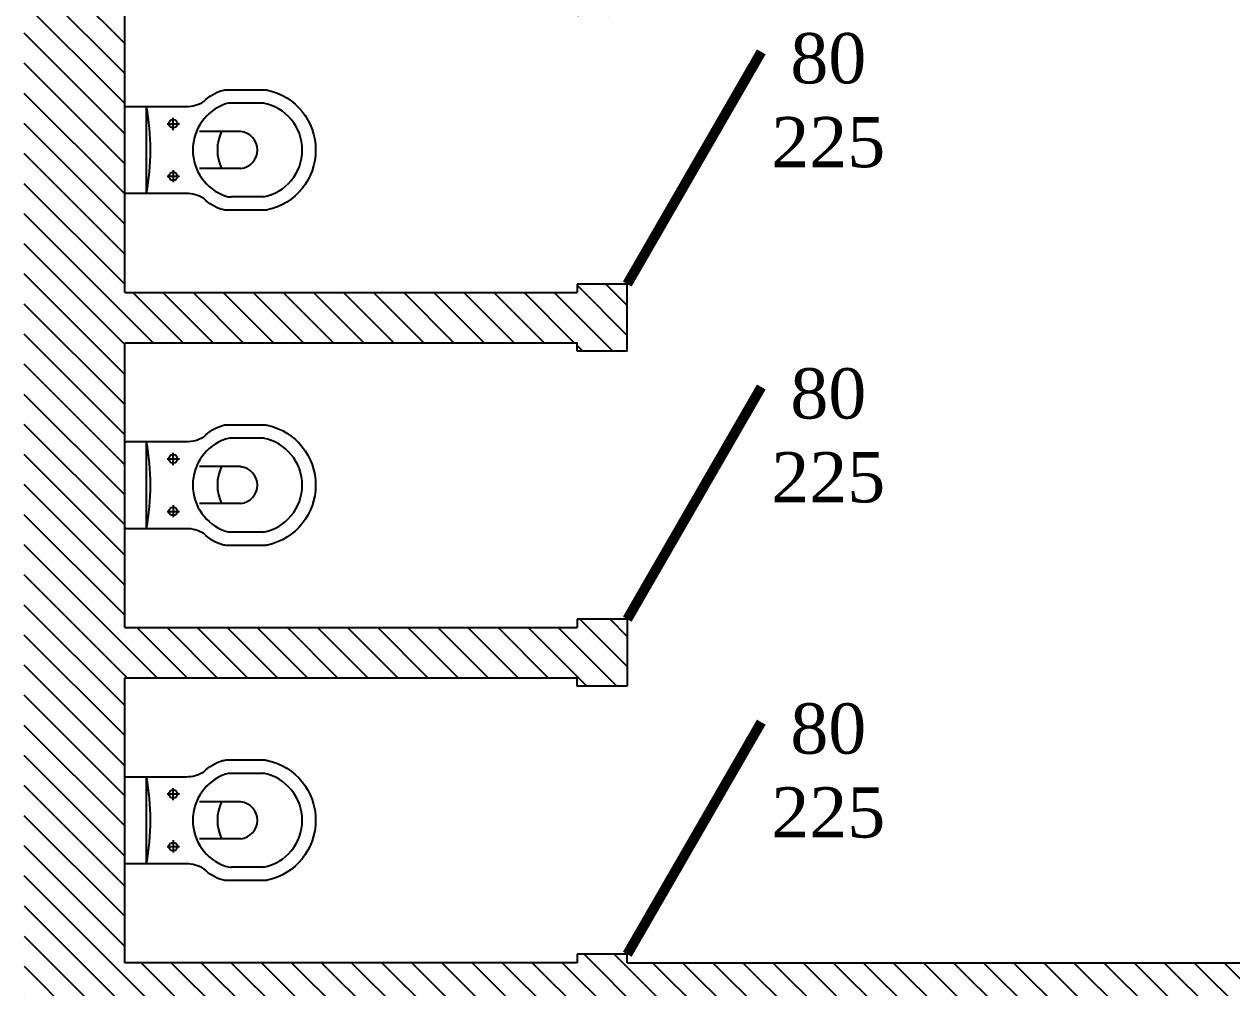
# Model space of a CAD drawing. Header units: millimetres. Extents: x 0 to 2688, y 0 to 2044.
# Drawn here: x 2465.189 to 2468.794, y 2032.378 to 2035.253 of the extents above; entities that cross this region are included whole.
import ezdxf

# ---------------------------------------------------------------- set-up
doc = ezdxf.new("R2010")
doc.units = ezdxf.units.MM
doc.styles.get("Standard").update_dxf_attribs({"font": 'arial.ttf'})

# ---------------------------------------------------------------- blocks, each defined once
blk = doc.blocks.new('MIS')
h = blk.add_hatch()
h.set_pattern_fill('ANSI31', color=6, scale=0.02, angle=450)
h.set_pattern_definition([(135, (100, 0), (-0.0449012806, -0.0449012806), [])])
h.paths.add_polyline_path([(2558.9893, 2023.9526), (2558.9893, 2023.6526), (2563.4893, 2023.6526), (2563.4893, 2023.9526)])
h.paths.add_polyline_path([(2558.6893, 2029.9526), (2558.6893, 2023.9526), (2558.9893, 2023.9526), (2558.9893, 2029.9526)])
h.paths.add_polyline_path([(2558.6893, 2034.4526), (2558.6893, 2033.9526), (2558.9893, 2033.9526), (2558.9893, 2034.4526)])
h.paths.add_polyline_path([(2558.6893, 2033.6526), (2558.6893, 2033.5526), (2558.9893, 2033.5526), (2558.9893, 2033.6526)])
h.paths.add_polyline_path([(2558.6893, 2030.3526), (2558.6893, 2030.2526), (2558.9893, 2030.2526), (2558.9893, 2030.3526)])
h.paths.add_polyline_path([(2558.9893, 2030.2526), (2558.9893, 2029.9526), (2559.0893, 2029.9526), (2559.0893, 2030.2526)])
h.paths.add_polyline_path([(2558.6893, 2037.4526), (2558.6893, 2035.9526), (2558.9893, 2035.9526), (2559.0143, 2035.9526), (2559.0143, 2036.1026), (2558.9893, 2036.1026), (2558.9893, 2037.4526)])
h.paths.add_polyline_path([(2558.9893, 2037.7526), (2558.9893, 2037.4526), (2559.8393, 2037.4526), (2559.8393, 2036.1026), (2559.8143, 2036.1026), (2559.8143, 2035.9526), (2559.8393, 2035.9526), (2559.9893, 2035.9526), (2560.0143, 2035.9526), (2560.0143, 2036.1026), (2559.9893, 2036.1026), (2559.9893, 2037.4526), (2560.8393, 2037.4526), (2560.8393, 2036.1026), (2560.8143, 2036.1026), (2560.8143, 2035.9526), (2560.8393, 2035.9526), (2560.9893, 2035.9526), (2561.0143, 2035.9526), (2561.0143, 2036.1026), (2560.9893, 2036.1026), (2560.9893, 2037.4526), (2561.8393, 2037.4526), (2561.8393, 2036.1026), (2561.8143, 2036.1026), (2561.8143, 2035.9526), (2561.8393, 2035.9526), (2561.9893, 2035.9526), (2562.0143, 2035.9526), (2562.0143, 2036.1026), (2561.9893, 2036.1026), (2561.9893, 2037.4526), (2562.8393, 2037.4526), (2562.8393, 2036.1026), (2562.8143, 2036.1026), (2562.8143, 2035.9526), (2562.8393, 2035.9526), (2562.8393, 2035.3026), (2564.0893, 2035.3026), (2564.0893, 2035.4526), (2562.9893, 2035.4526), (2562.9893, 2037.4526), (2563.4893, 2037.4526), (2563.4893, 2037.7526)])
h.paths.add_polyline_path([(2563.7893, 2037.7526), (2563.7893, 2037.4526), (2564.5893, 2037.4526), (2564.5893, 2037.7526)])
h.paths.add_polyline_path([(2565.1893, 2037.7526), (2565.1893, 2035.4526), (2565.0893, 2035.4526), (2565.0893, 2035.3026), (2565.1893, 2035.3026), (2565.1893, 2032.2026), (2565.4893, 2032.2026), (2565.4893, 2032.3026), (2566.4893, 2032.3026), (2566.4893, 2029.9526), (2566.6393, 2029.9526), (2566.6393, 2032.3026), (2569.7893, 2032.3026), (2569.7893, 2033.6526), (2569.4893, 2033.6526), (2569.4893, 2032.4526), (2566.9893, 2032.4526), (2566.9893, 2032.4776), (2566.8393, 2032.4776), (2566.8393, 2032.4526), (2565.4893, 2032.4526), (2565.4893, 2033.3026), (2566.8393, 2033.3026), (2566.8393, 2033.2776), (2566.9893, 2033.2776), (2566.9893, 2033.4776), (2566.8393, 2033.4776), (2566.8393, 2033.4526), (2565.4893, 2033.4526), (2565.4893, 2034.3026), (2566.8393, 2034.3026), (2566.8393, 2034.2776), (2566.9893, 2034.2776), (2566.9893, 2034.4776), (2566.8393, 2034.4776), (2566.8393, 2034.4526), (2565.4893, 2034.4526), (2565.4893, 2035.3026), (2566.8393, 2035.3026), (2566.8393, 2035.2776), (2566.9893, 2035.2776), (2566.9893, 2035.3026), (2567.6393, 2035.3026), (2567.6393, 2036.3526), (2567.4893, 2036.3526), (2567.4893, 2035.4526), (2565.4893, 2035.4526), (2565.4893, 2037.7526)])
h.paths.add_polyline_path([(2569.4893, 2036.3526), (2569.4893, 2033.9526), (2569.7893, 2033.9526), (2569.7893, 2036.3526)], flags=17)
h.paths.add_polyline_path([(2571.9893, 2037.4526), (2571.9893, 2033.9526), (2572.2893, 2033.9526), (2572.2893, 2037.4526)])
h.paths.add_polyline_path([(2571.9893, 2033.6526), (2571.9893, 2030.2526), (2572.2893, 2030.2526), (2572.2893, 2033.6526)])
h.paths.add_polyline_path([(2570.0893, 2023.9526), (2570.0893, 2023.6526), (2571.9893, 2023.6526), (2571.9893, 2023.9526)])
h.paths.add_polyline_path([(2565.1893, 2031.2026), (2565.1893, 2030.2526), (2564.1893, 2030.2526), (2564.1893, 2033.9526), (2563.7893, 2033.9526), (2563.7893, 2033.6526), (2564.0393, 2033.6526), (2564.0393, 2030.2526), (2563.7893, 2030.2526), (2563.7893, 2029.9526), (2565.4893, 2029.9526), (2565.4893, 2031.2026)])
h.paths.add_polyline_path([(2560.0893, 2030.2526), (2560.0893, 2029.9526), (2563.4893, 2029.9526), (2563.4893, 2030.2526)])
h.paths.add_polyline_path([(2558.9893, 2033.9526), (2558.9893, 2033.6526), (2563.4893, 2033.6526), (2563.4893, 2033.9526)])
h.paths.add_polyline_path([(2558.6893, 2031.3526), (2558.9893, 2031.3526), (2558.9893, 2032.5526), (2558.6893, 2032.5526)])
for p, q in [((2565.4893, 2034.4526), (2565.4893, 2035.3026)), ((2565.5542, 2034.7476), (2565.5542, 2035.0076)), ((2565.9037, 2035.0176), (2565.8068, 2035.0176)), ((2565.8356, 2034.9327), (2565.7122, 2034.9327)), ((2565.8356, 2034.8225), (2565.7122, 2034.8225)), ((2565.9037, 2034.7376), (2565.8068, 2034.7376)), ((2565.4893, 2034.4526), (2566.8393, 2034.4526)), ((2566.9893, 2034.4776), (2566.8393, 2034.4776)), ((2566.8393, 2034.4776), (2566.8393, 2034.4526)), ((2566.9893, 2034.2776), (2566.9893, 2034.4776)), ((2565.4893, 2034.3026), (2566.8393, 2034.3026)), ((2565.4893, 2033.4526), (2565.4893, 2034.3026)), ((2566.8393, 2034.2776), (2566.8393, 2034.3026)), ((2566.9893, 2034.2776), (2566.8393, 2034.2776)), ((2565.9037, 2034.0176), (2565.8068, 2034.0176)), ((2565.5542, 2033.7476), (2565.5542, 2034.0076)), ((2565.8356, 2033.9327), (2565.7122, 2033.9327)), ((2565.8356, 2033.8225), (2565.7122, 2033.8225)), ((2565.9037, 2033.7376), (2565.8068, 2033.7376)), ((2566.9893, 2033.4776), (2566.8393, 2033.4776)), ((2566.8393, 2033.4776), (2566.8393, 2033.4526)), ((2566.9893, 2033.4776), (2566.9893, 2033.2776)), ((2565.4893, 2033.4526), (2566.8393, 2033.4526)), ((2565.4893, 2033.3026), (2566.8393, 2033.3026)), ((2565.4893, 2032.4526), (2565.4893, 2033.3026)), ((2566.8393, 2033.2776), (2566.8393, 2033.3026)), ((2566.9893, 2033.2776), (2566.8393, 2033.2776)), ((2565.5542, 2032.7476), (2565.5542, 2033.0076)), ((2565.9037, 2033.0176), (2565.8068, 2033.0176)), ((2565.8356, 2032.9327), (2565.7122, 2032.9327)), ((2565.8356, 2032.8225), (2565.7122, 2032.8225)), ((2565.9037, 2032.7376), (2565.8068, 2032.7376)), ((2566.9893, 2032.4776), (2566.8393, 2032.4776)), ((2566.8393, 2032.4776), (2566.8393, 2032.4526)), ((2566.9893, 2032.4526), (2566.9893, 2032.4776)), ((2566.8393, 2032.4526), (2565.4893, 2032.4526)), ((2566.9893, 2032.4526), (2569.4893, 2032.4526))]:
    blk.add_line(p, q)
at = {"color": 116, "true_color": 0x136734, "const_width": 0.03}
for points in [[(2566.9893, 2034.4776), (2567.3893, 2035.1704)], [(2566.9893, 2033.4776), (2567.3893, 2034.1704)], [(2566.9893, 2032.4776), (2567.3893, 2033.1704)]]:
    blk.add_lwpolyline(points, dxfattribs=at)
for points in [[(2565.4893, 2035.0026, -0.414214), (2565.4943, 2035.0076), (2565.6726, 2035.0076, 0.141492), (2565.7254, 2035.0222, -0.126616), (2565.7813, 2035.0555, -0.071449), (2565.7954, 2035.0576), (2565.9047, 2035.0576, -0.053979), (2565.9154, 2035.0564, -0.80461), (2565.9154, 2034.6987, -0.053979), (2565.9047, 2034.6976), (2565.7954, 2034.6976, -0.071449), (2565.7813, 2034.6996, -0.126616), (2565.7254, 2034.7329, 0.141492), (2565.6726, 2034.7476), (2565.4943, 2034.7476, -0.414214), (2565.4893, 2034.7526)], [(2565.4893, 2034.0026, -0.414214), (2565.4943, 2034.0076), (2565.6726, 2034.0076, 0.141492), (2565.7254, 2034.0222, -0.126616), (2565.7813, 2034.0555, -0.071449), (2565.7954, 2034.0576), (2565.9047, 2034.0576, -0.053979), (2565.9154, 2034.0564, -0.80461), (2565.9154, 2033.6987, -0.053979), (2565.9047, 2033.6976), (2565.7954, 2033.6976, -0.071449), (2565.7813, 2033.6996, -0.126616), (2565.7254, 2033.7329, 0.141492), (2565.6726, 2033.7476), (2565.4943, 2033.7476, -0.414214), (2565.4893, 2033.7526)], [(2565.4893, 2033.0026, -0.414214), (2565.4943, 2033.0076), (2565.6726, 2033.0076, 0.141492), (2565.7254, 2033.0222, -0.126616), (2565.7813, 2033.0555, -0.071449), (2565.7954, 2033.0576), (2565.9047, 2033.0576, -0.053979), (2565.9154, 2033.0564, -0.80461), (2565.9154, 2032.6987, -0.053979), (2565.9047, 2032.6976), (2565.7954, 2032.6976, -0.071449), (2565.7813, 2032.6996, -0.126616), (2565.7254, 2032.7329, 0.141492), (2565.6726, 2032.7476), (2565.4943, 2032.7476, -0.414214), (2565.4893, 2032.7526)]]:
    blk.add_lwpolyline(points, format="xyb", close=True)
for points in [[(2565.6157, 2034.956), (2565.6532, 2034.956)], [(2565.6341, 2034.9372), (2565.6341, 2034.9735)], [(2565.6341, 2034.8179), (2565.6341, 2034.7817)], [(2565.6157, 2034.7991), (2565.6532, 2034.7991)], [(2565.6157, 2033.956), (2565.6532, 2033.956)], [(2565.6341, 2033.9372), (2565.6341, 2033.9735)], [(2565.6157, 2033.7991), (2565.6532, 2033.7991)], [(2565.6341, 2033.8179), (2565.6341, 2033.7817)], [(2565.6341, 2032.9372), (2565.6341, 2032.9735)], [(2565.6157, 2032.956), (2565.6532, 2032.956)], [(2565.6157, 2032.7991), (2565.6532, 2032.7991)], [(2565.6341, 2032.8179), (2565.6341, 2032.7817)]]:
    blk.add_lwpolyline(points)
for centre in [(2565.6341, 2034.956), (2565.6341, 2034.7991), (2565.6341, 2033.956), (2565.6341, 2033.7991), (2565.6341, 2032.956), (2565.6341, 2032.7991)]:
    blk.add_circle(centre, 0.0125)
for centre, radius, start, end in [((2564.8535, 2034.8776), 0.7126, 349.4892, 10.5108), ((2565.8378, 2034.8776), 0.1452, 109.0225, 250.9775), ((2565.8068, 2034.9676), 0.05, 90, 109.0225), ((2565.8767, 2034.8776), 0.1426, 280.8823, 79.1177), ((2565.8968, 2034.8778), 0.1309, 154.9673, 205.0327), ((2565.8303, 2034.8776), 0.0553, 275.4945, 84.5055), ((2565.8068, 2034.7876), 0.05, 250.9775, 270), ((2565.8378, 2033.8776), 0.1452, 109.0225, 250.9775), ((2565.8068, 2033.9676), 0.05, 90, 109.0225), ((2565.8767, 2033.8776), 0.1426, 280.8823, 79.1177), ((2564.8535, 2033.8776), 0.7126, 349.4892, 10.5108), ((2565.8968, 2033.8778), 0.1309, 154.9673, 205.0327), ((2565.8303, 2033.8776), 0.0553, 275.4945, 84.5055), ((2565.8068, 2033.7876), 0.05, 250.9775, 270), ((2564.8535, 2032.8776), 0.7126, 349.4892, 10.5108), ((2565.8378, 2032.8776), 0.1452, 109.0225, 250.9775), ((2565.8068, 2032.9676), 0.05, 90, 109.0225), ((2565.8767, 2032.8776), 0.1426, 280.8823, 79.1177), ((2565.8968, 2032.8778), 0.1309, 154.9673, 205.0327), ((2565.8303, 2032.8776), 0.0553, 275.4945, 84.5055), ((2565.8068, 2032.7876), 0.05, 250.9775, 270)]:
    blk.add_arc(centre, radius, start, end)
at = {"color": 116, "true_color": 0x136734, "char_height": 0.15, "attachment_point": 9}
for insert in [(2567.7681, 2034.824), (2567.7681, 2033.824), (2567.7681, 2032.824)]:
    blk.add_mtext_dynamic_manual_height_columns('\\pxqc;{\\fTimes New Roman|b0|i0|c0|p18;80\\P225}', width=0.357638, gutter_width=12.5, heights=[0], dxfattribs=dict(at, insert=insert))

msp = doc.modelspace()

# ---------------------------------------------------------------- block references
msp.add_blockref('MIS', (-100, 0))

doc.saveas('drawing.dxf')
